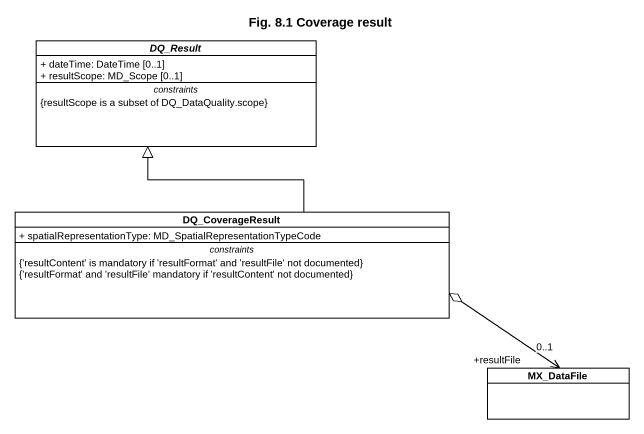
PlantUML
@startuml
title Fig. 8.1 Coverage result
hide circle
hide empty members
skinparam classAttributeIconSize 0
abstract class DQ_Result {
  + dateTime: DateTime [0..1]
  + resultScope: MD_Scope [0..1]
  -- constraints --
  {resultScope is a subset of DQ_DataQuality.scope}
}
class DQ_CoverageResult {
  + spatialRepresentationType: MD_SpatialRepresentationTypeCode
  -- constraints --
  {'resultContent' is mandatory if 'resultFormat' and 'resultFile' not documented}
  {'resultFormat' and 'resultFile' mandatory if 'resultContent' not documented}
}
class MX_DataFile
DQ_CoverageResult -up-|> DQ_Result
DQ_CoverageResult o-right-> "+resultFile\n0..1" MX_DataFile
@enduml
